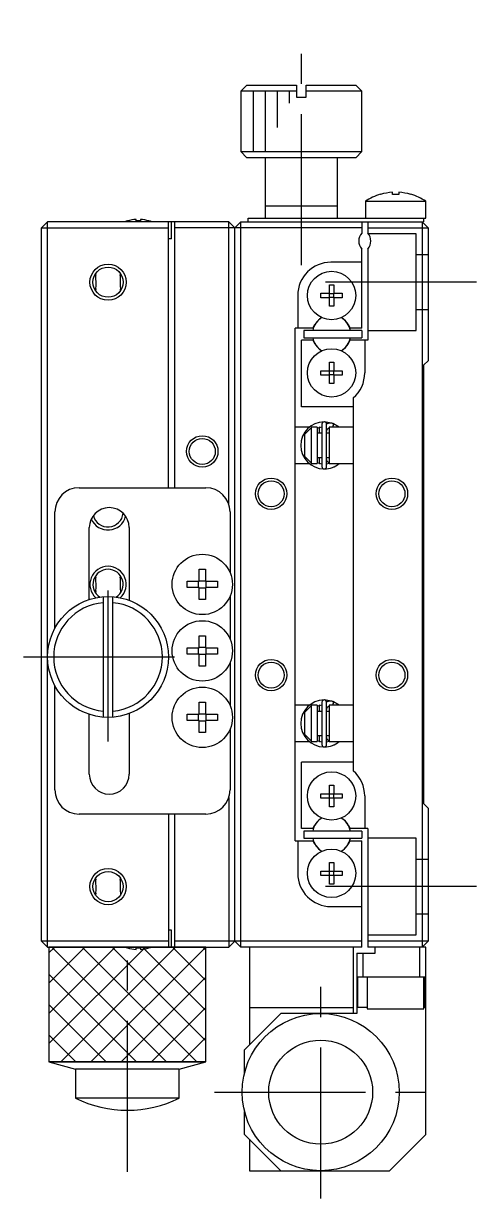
# Model space of a CAD drawing. Extents: x -27 to 394, y 3 to 263.
# Drawn here: x 232.5 to 270, y 103.6 to 200.8 of the extents above; entities that cross this region are included whole.
import ezdxf

# ---------------------------------------------------------------- set-up
doc = ezdxf.new("R2010")
doc.units = 0
doc.header["$LTSCALE"] = 10
doc.linetypes.add('CENTER', pattern=[2, 1.25, -0.25, 0.25, -0.25])
doc.linetypes.add('DASHED', pattern=[3.5, 2, -1.5])
doc.layers.get('0').update_dxf_attribs({"linetype": 'CONTINUOUS'})
doc.layers.add('CENTER', color=1, linetype='CENTER')

msp = doc.modelspace()

# ---------------------------------------------------------------- linework, layer by layer
at = {"color": 7, "linetype": 'CONTINUOUS'}
for p, q in [((251.016438, 195.660155), (250.516438, 195.160155)), ((251.016438, 195.660155), (255.116438, 195.660155)), ((255.116438, 195.660155), (255.116438, 194.660155)), ((255.916438, 195.660155), (260.016438, 195.660155)), ((255.916438, 194.660155), (255.916438, 195.660155)), ((260.516438, 195.160155), (260.016438, 195.660155)), ((255.116438, 195.160155), (250.516438, 195.160155)), ((250.516438, 195.160155), (250.516438, 190.160155)), ((255.116438, 194.660155), (255.916438, 194.660155)), ((260.516438, 195.160155), (255.916438, 195.160155)), ((260.516438, 190.160155), (260.516438, 195.160155)), ((250.516438, 190.160155), (251.016438, 189.660155)), ((250.516438, 190.160155), (260.516438, 190.160155)), ((260.016438, 189.660155), (251.016438, 189.660155)), ((252.516438, 189.660155), (252.516438, 184.660155)), ((258.516438, 184.660155), (258.516438, 189.660155)), ((260.016438, 189.660155), (260.516438, 190.160155)), ((262.057849, 186.622736), (262.054505, 186.629591)), ((263.056438, 186.622736), (263.056438, 186.795108)), ((263.576438, 186.795108), (263.576438, 186.622736)), ((264.578371, 186.629591), (264.575028, 186.622736)), ((258.516438, 185.660155), (252.516438, 185.660155)), ((260.816438, 186.051812), (265.816438, 186.051812)), ((260.816438, 186.051812), (260.816438, 184.660155)), ((263.576438, 186.622736), (263.056438, 186.622736)), ((265.816438, 184.660155), (265.816438, 186.051812)), ((234.016438, 183.860155), (234.516438, 184.360155)), ((234.016438, 124.860155), (234.016438, 183.860155)), ((234.016438, 183.860155), (244.516438, 183.860155)), ((249.516438, 184.360155), (234.516438, 184.360155)), ((234.516438, 124.360155), (234.516438, 184.360155)), ((241.130077, 184.429677), (241.127822, 184.434299)), ((241.836438, 184.429677), (241.836438, 184.550014)), ((242.196438, 184.429677), (241.836438, 184.429677)), ((242.196438, 184.550014), (242.196438, 184.429677)), ((242.905054, 184.434299), (242.9028, 184.429677)), ((244.516438, 162.360155), (244.516438, 184.360155)), ((244.766438, 182.960155), (244.766438, 184.360155)), ((245.016438, 184.360155), (245.016438, 162.360155)), ((260.516438, 183.860155), (245.016438, 183.860155)), ((249.516438, 184.360155), (250.016438, 183.860155)), ((249.516438, 160.984655), (249.516438, 184.360155)), ((250.516438, 184.360155), (250.016438, 183.860155)), ((250.016438, 124.860155), (250.016438, 183.860155)), ((250.516438, 184.360155), (265.616438, 184.360155)), ((250.516438, 124.360155), (250.516438, 184.360155)), ((251.116438, 184.360155), (251.116438, 184.660155)), ((251.116438, 184.660155), (265.816438, 184.660155)), ((260.516438, 184.360155), (260.516438, 183.421593)), ((261.016438, 184.360155), (261.016438, 183.421593)), ((261.016438, 183.860155), (266.016438, 183.860155)), ((265.516438, 184.360155), (266.016438, 183.860155)), ((265.516438, 184.360155), (265.516438, 124.360155)), ((265.616438, 184.660155), (265.616438, 184.360155)), ((266.016438, 183.860155), (266.016438, 172.860155)), ((244.766438, 182.960155), (244.516438, 182.960155)), ((260.516438, 175.560155), (260.516438, 182.098717)), ((261.016438, 182.098717), (261.016438, 174.560155)), ((260.516438, 181.010155), (257.966438, 181.010155)), ((238.472408, 180.047541), (238.498488, 179.933682)), ((240.529778, 179.905221), (240.560469, 180.047541)), ((257.836438, 179.146516), (258.196438, 179.146516)), ((257.836438, 178.440155), (257.836438, 179.146516)), ((258.196438, 179.146516), (258.196438, 178.440155)), ((238.503098, 178.815089), (238.472408, 178.672769)), ((240.560469, 178.672769), (240.534389, 178.786628)), ((255.216438, 178.260155), (255.216438, 175.560155)), ((257.130077, 178.080155), (257.130077, 178.440155)), ((257.130077, 178.440155), (257.836438, 178.440155)), ((257.836438, 178.080155), (257.130077, 178.080155)), ((257.846811, 178.429783), (257.836438, 178.440155)), ((257.846811, 178.090527), (257.836438, 178.080155)), ((257.836438, 177.373794), (257.836438, 178.080155)), ((257.846811, 178.429783), (258.186066, 178.429783)), ((257.846811, 178.090527), (257.846811, 178.429783)), ((258.186066, 178.090527), (257.846811, 178.090527)), ((258.186066, 178.429783), (258.196438, 178.440155)), ((258.186066, 178.429783), (258.186066, 178.090527)), ((258.186066, 178.090527), (258.196438, 178.080155)), ((258.196438, 178.440155), (258.9028, 178.440155)), ((258.196438, 178.080155), (258.196438, 177.373794)), ((258.9028, 178.080155), (258.196438, 178.080155)), ((258.9028, 178.440155), (258.9028, 178.080155)), ((258.196438, 177.373794), (257.836438, 177.373794)), ((255.016438, 133.160155), (255.016438, 175.560155)), ((256.465633, 175.560155), (255.016438, 175.560155)), ((255.716438, 175.360155), (255.716438, 174.760155)), ((260.516438, 175.360155), (255.716438, 175.360155)), ((256.465633, 175.560155), (256.615799, 175.82025)), ((259.417078, 175.82025), (259.567244, 175.560155)), ((260.516438, 175.560155), (259.567244, 175.560155)), ((260.516438, 175.360155), (260.516438, 174.760155)), ((255.516438, 169.060155), (255.516438, 174.560155)), ((256.465633, 174.560155), (255.516438, 174.560155)), ((255.716438, 174.760155), (260.516438, 174.760155)), ((256.465633, 174.560155), (256.615799, 174.30006)), ((259.417078, 174.30006), (259.567244, 174.560155)), ((261.016438, 174.560155), (259.567244, 174.560155)), ((260.766438, 174.560155), (260.766438, 171.860155)), ((257.836438, 172.746516), (258.196438, 172.746516)), ((257.836438, 172.040155), (257.836438, 172.746516)), ((258.196438, 172.746516), (258.196438, 172.040155)), ((265.666438, 172.510155), (266.016438, 172.860155)), ((265.666438, 136.210155), (265.666438, 172.510155)), ((257.130077, 171.680155), (257.130077, 172.040155)), ((257.130077, 172.040155), (257.836438, 172.040155)), ((257.836438, 171.680155), (257.130077, 171.680155)), ((257.846811, 172.029783), (257.836438, 172.040155)), ((257.846811, 171.690527), (257.836438, 171.680155)), ((257.836438, 170.973794), (257.836438, 171.680155)), ((257.846811, 172.029783), (258.186066, 172.029783)), ((257.846811, 171.690527), (257.846811, 172.029783)), ((258.186066, 171.690527), (257.846811, 171.690527)), ((258.186066, 172.029783), (258.196438, 172.040155)), ((258.186066, 172.029783), (258.186066, 171.690527)), ((258.186066, 171.690527), (258.196438, 171.680155)), ((258.196438, 172.040155), (258.9028, 172.040155)), ((258.196438, 171.680155), (258.196438, 170.973794)), ((258.9028, 171.680155), (258.196438, 171.680155)), ((258.9028, 172.040155), (258.9028, 171.680155)), ((258.196438, 170.973794), (257.836438, 170.973794)), ((259.816438, 169.781093), (259.816438, 138.939217)), ((259.816438, 169.060155), (255.516438, 169.060155)), ((256.18038, 167.360155), (255.016438, 167.360155)), ((255.816438, 166.780255), (256.316438, 167.309402)), ((256.816438, 167.360155), (256.316438, 167.360155)), ((256.316438, 167.360155), (256.316438, 164.360155)), ((256.816284, 167.295375), (257.221416, 167.403837)), ((256.816438, 167.360155), (256.816438, 164.360155)), ((257.016438, 167.360155), (257.004766, 167.360155)), ((257.016438, 166.860155), (257.016438, 167.360155)), ((257.221438, 167.610155), (257.221438, 164.110155)), ((258.13149, 167.66785), (257.444027, 167.803811)), ((257.617549, 167.637472), (257.609891, 167.63378)), ((257.611438, 164.110155), (257.611438, 167.610155)), ((257.648897, 167.6514), (257.617549, 167.637472)), ((257.680887, 167.663742), (257.648897, 167.6514)), ((257.662066, 167.178102), (257.670615, 167.190435)), ((257.670615, 167.190435), (257.67976, 167.202334)), ((257.67976, 167.202334), (257.689481, 167.213769)), ((257.713442, 167.674469), (257.680887, 167.663742)), ((257.689481, 167.213769), (257.699757, 167.22471)), ((257.699757, 167.22471), (257.710564, 167.235131)), ((257.710564, 167.235131), (257.721877, 167.245004)), ((257.746482, 167.683554), (257.713442, 167.674469)), ((257.721877, 167.245004), (257.73367, 167.254302)), ((257.73367, 167.254302), (257.745916, 167.263003)), ((257.745916, 167.263003), (257.758585, 167.271081)), ((257.779926, 167.690977), (257.746482, 167.683554)), ((257.758585, 167.271081), (257.771648, 167.278515)), ((257.771648, 167.278515), (257.785072, 167.285284)), ((257.813692, 167.696719), (257.779926, 167.690977)), ((257.785072, 167.285284), (257.798825, 167.291369)), ((257.798825, 167.291369), (257.812872, 167.296753)), ((257.812872, 167.296753), (257.816417, 167.297984)), ((257.847698, 167.700766), (257.813692, 167.696719)), ((259.816438, 167.360155), (257.816438, 167.360155)), ((257.816438, 167.360155), (257.816438, 164.360155)), ((257.881861, 167.703108), (257.847698, 167.700766)), ((257.916097, 167.70374), (257.881861, 167.703108)), ((257.950323, 167.702661), (257.916097, 167.70374)), ((257.984455, 167.699871), (257.950323, 167.702661)), ((258.01841, 167.695379), (257.984455, 167.699871)), ((258.052105, 167.689194), (258.01841, 167.695379)), ((258.085456, 167.681331), (258.052105, 167.689194)), ((258.0871, 167.371795), (258.080951, 167.360155)), ((258.118383, 167.671808), (258.085456, 167.681331)), ((258.093358, 167.384048), (258.0871, 167.371795)), ((258.190693, 167.642434), (258.091481, 167.360131)), ((258.099685, 167.396835), (258.093358, 167.384048)), ((258.106041, 167.410078), (258.099685, 167.396835)), ((258.112387, 167.423693), (258.106041, 167.410078)), ((258.118682, 167.437594), (258.112387, 167.423693)), ((258.150803, 167.660649), (258.118383, 167.671808)), ((258.124887, 167.451694), (258.118682, 167.437594)), ((258.130963, 167.465905), (258.124887, 167.451694)), ((258.136872, 167.480137), (258.130963, 167.465905)), ((258.142577, 167.4943), (258.136872, 167.480137)), ((258.148041, 167.508306), (258.142577, 167.4943)), ((258.153231, 167.522068), (258.148041, 167.508306)), ((258.180969, 167.648595), (258.150803, 167.660649)), ((258.158114, 167.535497), (258.153231, 167.522068)), ((258.16266, 167.548511), (258.158114, 167.535497)), ((258.166839, 167.561027), (258.16266, 167.548511)), ((258.170625, 167.572966), (258.166839, 167.561027)), ((258.173995, 167.584255), (258.170625, 167.572966)), ((258.176928, 167.594821), (258.173995, 167.584255)), ((258.179405, 167.604598), (258.176928, 167.594821)), ((258.18141, 167.613525), (258.179405, 167.604598)), ((258.179619, 167.64888), (258.181578, 167.648259)), ((258.65247, 167.360278), (258.180525, 167.647736)), ((258.182932, 167.621546), (258.18141, 167.613525)), ((258.181578, 167.648259), (258.183052, 167.646513)), ((258.183959, 167.628611), (258.182932, 167.621546)), ((258.183052, 167.646513), (258.184032, 167.643654)), ((258.184487, 167.634675), (258.183959, 167.628611)), ((258.184032, 167.643654), (258.184511, 167.6397)), ((258.184511, 167.6397), (258.184487, 167.634675)), ((258.189626, 167.643818), (258.190693, 167.642434)), ((255.816438, 164.940055), (255.816438, 166.780255)), ((257.221438, 166.860155), (256.816438, 166.860155)), ((257.611438, 167.008656), (257.611772, 167.022881)), ((257.816438, 166.860155), (257.611438, 166.860155)), ((257.611772, 167.022881), (257.612832, 167.037861)), ((257.612832, 167.037861), (257.614616, 167.05277)), ((257.614616, 167.05277), (257.617119, 167.067574)), ((257.617119, 167.067574), (257.620336, 167.082237)), ((257.620336, 167.082237), (257.624261, 167.096726)), ((257.624261, 167.096726), (257.628883, 167.111005)), ((257.628883, 167.111005), (257.634194, 167.125042)), ((257.634194, 167.125042), (257.640182, 167.138802)), ((257.640182, 167.138802), (257.646833, 167.152254)), ((257.646833, 167.152254), (257.654133, 167.165364)), ((257.654133, 167.165364), (257.662066, 167.178102)), ((255.016438, 164.360155), (256.180014, 164.360155)), ((256.316438, 164.418154), (255.816438, 164.9473)), ((256.316438, 164.360155), (256.816438, 164.360155)), ((257.221383, 164.316789), (256.816278, 164.424601)), ((256.816438, 164.860155), (257.221438, 164.860155)), ((257.004601, 164.360155), (257.016438, 164.360155)), ((257.016438, 164.360155), (257.016438, 164.860155)), ((257.611438, 164.860155), (257.816438, 164.860155)), ((257.611514, 164.70496), (257.611438, 164.711654)), ((257.828247, 164.359042), (257.611481, 164.316466)), ((257.61221, 164.689955), (257.611514, 164.70496)), ((257.613632, 164.674999), (257.61221, 164.689955)), ((257.615777, 164.660128), (257.613632, 164.674999)), ((257.618641, 164.645376), (257.615777, 164.660128)), ((257.622218, 164.630777), (257.618641, 164.645376)), ((257.626501, 164.616368), (257.622218, 164.630777)), ((257.631481, 164.602181), (257.626501, 164.616368)), ((257.637148, 164.588252), (257.631481, 164.602181)), ((257.643489, 164.574613), (257.637148, 164.588252)), ((257.65049, 164.561298), (257.643489, 164.574613)), ((257.658138, 164.548341), (257.65049, 164.561298)), ((257.666415, 164.535772), (257.658138, 164.548341)), ((257.675303, 164.523623), (257.666415, 164.535772)), ((257.684781, 164.511927), (257.675303, 164.523623)), ((257.69483, 164.500711), (257.684781, 164.511927)), ((257.705425, 164.490006), (257.69483, 164.500711)), ((257.716542, 164.479839), (257.705425, 164.490006)), ((257.728154, 164.470238), (257.716542, 164.479839)), ((257.740235, 164.461229), (257.728154, 164.470238)), ((257.752756, 164.452835), (257.740235, 164.461229)), ((257.765685, 164.445081), (257.752756, 164.452835)), ((257.77899, 164.437988), (257.765685, 164.445081)), ((257.792639, 164.431575), (257.77899, 164.437988)), ((257.806597, 164.425862), (257.792639, 164.431575)), ((257.816413, 164.422328), (257.806597, 164.425862)), ((257.816438, 164.360155), (259.816438, 164.360155)), ((258.122234, 164.049563), (258.138643, 164.055263)), ((258.138954, 164.054546), (258.198681, 164.080446)), ((258.177076, 164.071959), (258.179619, 164.07143)), ((258.179619, 164.07143), (258.179299, 164.072194)), ((258.180969, 164.071715), (258.179619, 164.07143)), ((258.181699, 164.072138), (258.180969, 164.071715)), ((237.116438, 162.360155), (247.616438, 162.360155)), ((235.116438, 150.735023), (235.116438, 160.360155)), ((249.616438, 160.360155), (249.616438, 155.339951)), ((237.966438, 153.113838), (237.966438, 159.060155)), ((241.266438, 159.060155), (241.266438, 153.043904)), ((247.056438, 155.618745), (247.576438, 155.618745)), ((247.056438, 154.620155), (247.056438, 155.618745)), ((247.576438, 155.618745), (247.576438, 154.620155)), ((238.472408, 155.047541), (238.498488, 154.933682)), ((240.529768, 154.905158), (240.560469, 155.047541)), ((246.057849, 154.620155), (247.056438, 154.620155)), ((246.057849, 154.100155), (246.057849, 154.620155)), ((247.015063, 154.100155), (247.015063, 154.620155)), ((247.056438, 154.66153), (247.576438, 154.66153)), ((247.576438, 154.620155), (248.575028, 154.620155)), ((247.617813, 154.620155), (247.617813, 154.100155)), ((248.575028, 154.620155), (248.575028, 154.100155)), ((238.503098, 153.815089), (238.472408, 153.672769)), ((247.056438, 154.100155), (246.057849, 154.100155)), ((247.056438, 153.101566), (247.056438, 154.100155)), ((247.576438, 154.05878), (247.056438, 154.05878)), ((247.576438, 154.100155), (247.576438, 153.101566)), ((248.575028, 154.100155), (247.576438, 154.100155)), ((239.116438, 153.344129), (239.116438, 143.376181)), ((239.916438, 143.376181), (239.916438, 153.344129)), ((247.576438, 153.101566), (247.056438, 153.101566)), ((249.616438, 153.380359), (249.616438, 149.839951)), ((247.056438, 150.118745), (247.576438, 150.118745)), ((247.056438, 149.120155), (247.056438, 150.118745)), ((247.576438, 150.118745), (247.576438, 149.120155)), ((246.057849, 149.120155), (247.056438, 149.120155)), ((246.057849, 148.600155), (246.057849, 149.120155)), ((247.015063, 148.600155), (247.015063, 149.120155)), ((247.056438, 149.16153), (247.576438, 149.16153)), ((247.576438, 149.120155), (248.575028, 149.120155)), ((247.617813, 149.120155), (247.617813, 148.600155)), ((248.575028, 149.120155), (248.575028, 148.600155)), ((247.056438, 148.600155), (246.057849, 148.600155)), ((247.056438, 147.601566), (247.056438, 148.600155)), ((247.576438, 148.55878), (247.056438, 148.55878)), ((247.576438, 148.600155), (247.576438, 147.601566)), ((248.575028, 148.600155), (247.576438, 148.600155)), ((249.616438, 147.880359), (249.616438, 144.339951)), ((247.576438, 147.601566), (247.056438, 147.601566)), ((235.116438, 137.360155), (235.116438, 145.985287)), ((247.056438, 144.618745), (247.576438, 144.618745)), ((247.056438, 143.620155), (247.056438, 144.618745)), ((247.576438, 144.618745), (247.576438, 143.620155)), ((256.18038, 144.360155), (255.016438, 144.360155)), ((255.816438, 143.780255), (256.316438, 144.309402)), ((256.816438, 144.360155), (256.316438, 144.360155)), ((256.316438, 144.360155), (256.316438, 141.360155)), ((256.816284, 144.295375), (257.221416, 144.403837)), ((256.816438, 144.360155), (256.816438, 141.360155)), ((257.221438, 143.860155), (256.816438, 143.860155)), ((257.016438, 144.360155), (257.004766, 144.360155)), ((257.016438, 143.860155), (257.016438, 144.360155)), ((257.221438, 144.610155), (257.221438, 141.110155)), ((258.13149, 144.66785), (257.444027, 144.803811)), ((257.617549, 144.637472), (257.609891, 144.63378)), ((257.611438, 141.110155), (257.611438, 144.610155)), ((257.611438, 144.008656), (257.611772, 144.022881)), ((257.816438, 143.860155), (257.611438, 143.860155)), ((257.611772, 144.022881), (257.612832, 144.037861)), ((257.612832, 144.037861), (257.614616, 144.05277)), ((257.614616, 144.05277), (257.617119, 144.067574)), ((257.617119, 144.067574), (257.620336, 144.082237)), ((257.648897, 144.6514), (257.617549, 144.637472)), ((257.620336, 144.082237), (257.624261, 144.096726)), ((257.624261, 144.096726), (257.628883, 144.111005)), ((257.628883, 144.111005), (257.634194, 144.125042)), ((257.634194, 144.125042), (257.640182, 144.138802)), ((257.640182, 144.138802), (257.646833, 144.152254)), ((257.646833, 144.152254), (257.654133, 144.165364)), ((257.680887, 144.663742), (257.648897, 144.6514)), ((257.654133, 144.165364), (257.662066, 144.178102)), ((257.662066, 144.178102), (257.670615, 144.190435)), ((257.670615, 144.190435), (257.67976, 144.202334)), ((257.67976, 144.202334), (257.689481, 144.213769)), ((257.713442, 144.674469), (257.680887, 144.663742)), ((257.689481, 144.213769), (257.699757, 144.22471)), ((257.699757, 144.22471), (257.710564, 144.235131)), ((257.710564, 144.235131), (257.721877, 144.245004)), ((257.746482, 144.683554), (257.713442, 144.674469)), ((257.721877, 144.245004), (257.73367, 144.254302)), ((257.73367, 144.254302), (257.745916, 144.263003)), ((257.745916, 144.263003), (257.758585, 144.271081)), ((257.779926, 144.690977), (257.746482, 144.683554)), ((257.758585, 144.271081), (257.771648, 144.278515)), ((257.771648, 144.278515), (257.785072, 144.285284)), ((257.813692, 144.696719), (257.779926, 144.690977)), ((257.785072, 144.285284), (257.798825, 144.291369)), ((257.798825, 144.291369), (257.812872, 144.296753)), ((257.812872, 144.296753), (257.816417, 144.297984)), ((257.847698, 144.700766), (257.813692, 144.696719)), ((259.816438, 144.360155), (257.816438, 144.360155)), ((257.816438, 144.360155), (257.816438, 141.360155)), ((257.881861, 144.703108), (257.847698, 144.700766)), ((257.916097, 144.70374), (257.881861, 144.703108)), ((257.950323, 144.702661), (257.916097, 144.70374)), ((257.984455, 144.699871), (257.950323, 144.702661)), ((258.01841, 144.695379), (257.984455, 144.699871)), ((258.052105, 144.689194), (258.01841, 144.695379)), ((258.085456, 144.681331), (258.052105, 144.689194)), ((258.0871, 144.371795), (258.080951, 144.360155)), ((258.118383, 144.671808), (258.085456, 144.681331)), ((258.093358, 144.384048), (258.0871, 144.371795)), ((258.189626, 144.643818), (258.091481, 144.360131)), ((258.099685, 144.396835), (258.093358, 144.384048)), ((258.106041, 144.410078), (258.099685, 144.396835)), ((258.112387, 144.423693), (258.106041, 144.410078)), ((258.118682, 144.437594), (258.112387, 144.423693)), ((258.150803, 144.660649), (258.118383, 144.671808)), ((258.124887, 144.451694), (258.118682, 144.437594)), ((258.130963, 144.465905), (258.124887, 144.451694)), ((258.136872, 144.480137), (258.130963, 144.465905)), ((258.142577, 144.4943), (258.136872, 144.480137)), ((258.148041, 144.508306), (258.142577, 144.4943)), ((258.153231, 144.522068), (258.148041, 144.508306)), ((258.180969, 144.648595), (258.150803, 144.660649)), ((258.158114, 144.535497), (258.153231, 144.522068)), ((258.16266, 144.548511), (258.158114, 144.535497)), ((258.166839, 144.561027), (258.16266, 144.548511)), ((258.170625, 144.572966), (258.166839, 144.561027)), ((258.173995, 144.584255), (258.170625, 144.572966)), ((258.176928, 144.594821), (258.173995, 144.584255)), ((258.179405, 144.604598), (258.176928, 144.594821)), ((258.18141, 144.613525), (258.179405, 144.604598)), ((258.179619, 144.64888), (258.181578, 144.648259)), ((258.65247, 144.360278), (258.180525, 144.647736)), ((258.182932, 144.621546), (258.18141, 144.613525)), ((258.181578, 144.648259), (258.183052, 144.646513)), ((258.183959, 144.628611), (258.182932, 144.621546)), ((258.183052, 144.646513), (258.184032, 144.643654)), ((258.184487, 144.634675), (258.183959, 144.628611)), ((258.184032, 144.643654), (258.184511, 144.6397)), ((258.184511, 144.6397), (258.184487, 144.634675)), ((258.209831, 144.634919), (258.19014, 144.643584)), ((237.966438, 138.660155), (237.966438, 143.606472)), ((241.266438, 143.676407), (241.266438, 138.660155)), ((246.057849, 143.620155), (247.056438, 143.620155)), ((246.057849, 143.100155), (246.057849, 143.620155)), ((247.056438, 143.100155), (246.057849, 143.100155)), ((247.015063, 143.100155), (247.015063, 143.620155)), ((247.056438, 143.66153), (247.576438, 143.66153)), ((247.056438, 142.101566), (247.056438, 143.100155)), ((247.576438, 143.05878), (247.056438, 143.05878)), ((247.576438, 143.620155), (248.575028, 143.620155)), ((247.576438, 143.100155), (247.576438, 142.101566)), ((248.575028, 143.100155), (247.576438, 143.100155)), ((247.617813, 143.620155), (247.617813, 143.100155)), ((248.575028, 143.620155), (248.575028, 143.100155)), ((255.816438, 141.940055), (255.816438, 143.780255)), ((247.576438, 142.101566), (247.056438, 142.101566)), ((249.616438, 142.380359), (249.616438, 137.360155)), ((256.316438, 141.418154), (255.816438, 141.9473)), ((255.016438, 141.360155), (256.180014, 141.360155)), ((256.316438, 141.360155), (256.816438, 141.360155)), ((257.221383, 141.316789), (256.816278, 141.424601)), ((256.816438, 141.860155), (257.221438, 141.860155)), ((257.004601, 141.360155), (257.016438, 141.360155)), ((257.016438, 141.360155), (257.016438, 141.860155)), ((257.611438, 141.860155), (257.816438, 141.860155)), ((257.611514, 141.70496), (257.611438, 141.711654)), ((257.828247, 141.359042), (257.611481, 141.316466)), ((257.61221, 141.689955), (257.611514, 141.70496)), ((257.613632, 141.674999), (257.61221, 141.689955)), ((257.615777, 141.660128), (257.613632, 141.674999)), ((257.618641, 141.645376), (257.615777, 141.660128)), ((257.622218, 141.630777), (257.618641, 141.645376)), ((257.626501, 141.616368), (257.622218, 141.630777)), ((257.631481, 141.602181), (257.626501, 141.616368)), ((257.637148, 141.588252), (257.631481, 141.602181)), ((257.643489, 141.574613), (257.637148, 141.588252)), ((257.65049, 141.561298), (257.643489, 141.574613)), ((257.658138, 141.548341), (257.65049, 141.561298)), ((257.666415, 141.535772), (257.658138, 141.548341)), ((257.675303, 141.523623), (257.666415, 141.535772)), ((257.684781, 141.511927), (257.675303, 141.523623)), ((257.69483, 141.500711), (257.684781, 141.511927)), ((257.705425, 141.490006), (257.69483, 141.500711)), ((257.716542, 141.479839), (257.705425, 141.490006)), ((257.728154, 141.470238), (257.716542, 141.479839)), ((257.740235, 141.461229), (257.728154, 141.470238)), ((257.752756, 141.452835), (257.740235, 141.461229)), ((257.765685, 141.445081), (257.752756, 141.452835)), ((257.77899, 141.437988), (257.765685, 141.445081)), ((257.792639, 141.431575), (257.77899, 141.437988)), ((257.806597, 141.425862), (257.792639, 141.431575)), ((257.816413, 141.422328), (257.806597, 141.425862)), ((257.816438, 141.360155), (259.816438, 141.360155)), ((258.122234, 141.049563), (258.138643, 141.055263)), ((258.139035, 141.054369), (258.213533, 141.087053)), ((258.177076, 141.071959), (258.179619, 141.07143)), ((258.179619, 141.07143), (258.179299, 141.072194)), ((258.180969, 141.071715), (258.179619, 141.07143)), ((258.181699, 141.072138), (258.180969, 141.071715)), ((255.516438, 134.160155), (255.516438, 139.660155)), ((259.816438, 139.660155), (255.516438, 139.660155)), ((257.836438, 137.746516), (258.196438, 137.746516)), ((257.836438, 137.040155), (257.836438, 137.746516)), ((258.196438, 137.746516), (258.196438, 137.040155)), ((249.516438, 136.735655), (249.516438, 124.360155)), ((257.130077, 136.680155), (257.130077, 137.040155)), ((257.130077, 137.040155), (257.836438, 137.040155)), ((257.836438, 136.680155), (257.130077, 136.680155)), ((257.846811, 137.029783), (257.836438, 137.040155)), ((257.846811, 136.690527), (257.836438, 136.680155)), ((257.836438, 135.973794), (257.836438, 136.680155)), ((257.846811, 136.690527), (257.846811, 137.029783)), ((257.846811, 137.029783), (258.186066, 137.029783)), ((258.186066, 136.690527), (257.846811, 136.690527)), ((258.186066, 137.029783), (258.196438, 137.040155)), ((258.186066, 137.029783), (258.186066, 136.690527)), ((258.186066, 136.690527), (258.196438, 136.680155)), ((258.196438, 137.040155), (258.9028, 137.040155)), ((258.196438, 136.680155), (258.196438, 135.973794)), ((258.9028, 136.680155), (258.196438, 136.680155)), ((258.9028, 137.040155), (258.9028, 136.680155)), ((260.766438, 136.860155), (260.766438, 134.160155)), ((266.016438, 135.860155), (265.666438, 136.210155)), ((247.616438, 135.360155), (237.116438, 135.360155)), ((244.516438, 135.360155), (244.516438, 124.360155)), ((245.016438, 135.360155), (245.016438, 124.360155)), ((258.196438, 135.973794), (257.836438, 135.973794)), ((266.016438, 135.860155), (266.016438, 124.860155)), ((256.465633, 134.160155), (255.516438, 134.160155)), ((256.465633, 134.160155), (256.615799, 134.42025)), ((259.417078, 134.42025), (259.567244, 134.160155)), ((261.016438, 134.160155), (259.567244, 134.160155)), ((261.016438, 134.160155), (261.016438, 124.360155)), ((255.716438, 133.960155), (255.716438, 133.360155)), ((260.516438, 133.960155), (255.716438, 133.960155)), ((255.716438, 133.360155), (260.516438, 133.360155)), ((260.516438, 133.960155), (260.516438, 133.360155)), ((255.016438, 133.160155), (256.465633, 133.160155)), ((255.216438, 133.160155), (255.216438, 130.460155)), ((256.465633, 133.160155), (256.615799, 132.90006)), ((259.417078, 132.90006), (259.567244, 133.160155)), ((259.567244, 133.160155), (260.516438, 133.160155)), ((260.516438, 124.360155), (260.516438, 133.160155)), ((257.836438, 131.346516), (258.196438, 131.346516)), ((257.836438, 130.640155), (257.836438, 131.346516)), ((258.196438, 131.346516), (258.196438, 130.640155)), ((257.130077, 130.280155), (257.130077, 130.640155)), ((257.130077, 130.640155), (257.836438, 130.640155)), ((257.836438, 130.280155), (257.130077, 130.280155)), ((257.846811, 130.629783), (257.836438, 130.640155)), ((257.846811, 130.290527), (257.836438, 130.280155)), ((257.836438, 129.573794), (257.836438, 130.280155)), ((257.846811, 130.629783), (258.186066, 130.629783)), ((257.846811, 130.290527), (257.846811, 130.629783)), ((258.186066, 130.290527), (257.846811, 130.290527)), ((258.186066, 130.629783), (258.196438, 130.640155)), ((258.186066, 130.629783), (258.186066, 130.290527)), ((258.186066, 130.290527), (258.196438, 130.280155)), ((258.196438, 130.640155), (258.9028, 130.640155)), ((258.196438, 130.280155), (258.196438, 129.573794)), ((258.9028, 130.280155), (258.196438, 130.280155)), ((258.9028, 130.640155), (258.9028, 130.280155)), ((238.472408, 130.047541), (238.498488, 129.933682)), ((240.529768, 129.905158), (240.560469, 130.047541)), ((258.196438, 129.573794), (257.836438, 129.573794)), ((238.503098, 128.815089), (238.472408, 128.672769)), ((257.966438, 127.710155), (260.516438, 127.710155)), ((244.766438, 125.760155), (244.516438, 125.760155)), ((244.766438, 124.360155), (244.766438, 125.760155)), ((234.516438, 124.360155), (234.016438, 124.860155)), ((244.516438, 124.860155), (234.016438, 124.860155)), ((260.516438, 124.860155), (245.016438, 124.860155)), ((249.516438, 124.360155), (250.016438, 124.860155)), ((250.516438, 124.360155), (250.016438, 124.860155)), ((266.016438, 124.860155), (261.016438, 124.860155)), ((266.016438, 124.860155), (265.516438, 124.360155)), ((234.516438, 124.360155), (249.516438, 124.360155)), ((234.616439, 124.360155), (234.616439, 114.860148)), ((247.616437, 124.360155), (234.616439, 124.360155)), ((234.616439, 124.360155), (234.616439, 114.860148)), ((241.127822, 124.286011), (241.130077, 124.290633)), ((241.836438, 124.290633), (242.196438, 124.290633)), ((241.836438, 124.170296), (241.836438, 124.290633)), ((242.196438, 124.290633), (242.196438, 124.170296)), ((242.9028, 124.290633), (242.905054, 124.286011)), ((247.616437, 114.860148), (247.616437, 124.360155)), ((247.616437, 114.860148), (247.616437, 124.360155)), ((260.516438, 124.360155), (250.516438, 124.360155)), ((251.216438, 124.360155), (251.216438, 116.260155)), ((259.816438, 124.360155), (259.816438, 118.860155)), ((260.116438, 123.860155), (260.116438, 118.860155)), ((260.116438, 123.860155), (261.616438, 123.860155)), ((260.616438, 123.860155), (260.616438, 121.860155)), ((265.816438, 124.360155), (261.016438, 124.360155)), ((261.616438, 123.860155), (261.616438, 124.360155)), ((265.316438, 121.860155), (265.316438, 124.360155)), ((265.816438, 108.860155), (265.816438, 124.360155)), ((265.816438, 121.860155), (260.116438, 121.860155)), ((260.156702, 121.860155), (260.156702, 119.360155)), ((260.966438, 121.860155), (260.966438, 119.260155)), ((265.666438, 119.260155), (265.666438, 121.860155)), ((265.74726, 119.360155), (265.74726, 121.860155)), ((253.816438, 118.860155), (250.816438, 115.860155)), ((251.216438, 119.360155), (259.816438, 119.360155)), ((260.116438, 118.860155), (253.816438, 118.860155)), ((260.966438, 119.360155), (260.116438, 119.360155)), ((260.966438, 119.260155), (265.666438, 119.260155)), ((265.816438, 119.360155), (265.666438, 119.360155)), ((250.816438, 113.960151), (250.816438, 115.860155)), ((247.616437, 114.860148), (234.616439, 114.860148)), ((234.616439, 114.860148), (236.816438, 114.27066)), ((234.616439, 114.860148), (247.616437, 114.860148)), ((245.416438, 114.27066), (247.616437, 114.860148)), ((245.416438, 114.27066), (236.816438, 114.27066)), ((236.816438, 114.27066), (236.816438, 111.860149)), ((245.416438, 111.860149), (245.416438, 114.27066)), ((245.416438, 111.860149), (236.816438, 111.860149)), ((250.816438, 108.860155), (250.816438, 110.760159)), ((250.816438, 108.860155), (253.816438, 105.860155)), ((251.216438, 108.460155), (251.216438, 105.860155)), ((262.816438, 105.860155), (265.816438, 108.860155)), ((251.216438, 105.860155), (262.816438, 105.860155))]:
    msp.add_line(p, q, dxfattribs=at)
at = {"color": 3, "linetype": 'CONTINUOUS'}
for p, q in [((251.516438, 195.160155), (251.516438, 190.160155)), ((252.516438, 195.160155), (252.516438, 190.160155)), ((253.516438, 195.160155), (253.516438, 192.160155)), ((254.516438, 195.160155), (254.516438, 194.160155)), ((234.616439, 123.872723), (235.103872, 124.360155)), ((234.616439, 121.372723), (237.603872, 124.360155)), ((234.616439, 118.872723), (240.103872, 124.360155)), ((234.616439, 116.372723), (242.603872, 124.360155)), ((234.863252, 124.360155), (244.363259, 114.860148)), ((235.603865, 114.860148), (245.103872, 124.360155)), ((237.363252, 124.360155), (246.863259, 114.860148)), ((238.103865, 114.860148), (247.603872, 124.360155)), ((239.863252, 124.360155), (247.616437, 116.606969)), ((242.363252, 124.360155), (247.616437, 119.106969)), ((244.863252, 124.360155), (247.616437, 121.606969)), ((247.363252, 124.360155), (247.616437, 124.106969)), ((234.616439, 122.106967), (241.863259, 114.860148)), ((240.603865, 114.860148), (247.616437, 121.872721)), ((234.616439, 119.606967), (239.363259, 114.860148)), ((243.103865, 114.860148), (247.616437, 119.372721)), ((234.616439, 117.106967), (236.863259, 114.860148)), ((245.603865, 114.860148), (247.616437, 116.872721))]:
    msp.add_line(p, q, dxfattribs=at)
at = {"color": 3, "linetype": 'DASHED'}
for p, q in [((265.016438, 183.360155), (261.066826, 183.360155)), ((265.016438, 175.360155), (265.016438, 183.360155)), ((266.016438, 181.610155), (265.016438, 181.610155)), ((265.016438, 177.110155), (266.016438, 177.110155)), ((261.016438, 175.360155), (265.016438, 175.360155)), ((265.016438, 133.360155), (261.016438, 133.360155)), ((265.016438, 125.360155), (265.016438, 133.360155)), ((266.016438, 131.610155), (265.016438, 131.610155)), ((265.016438, 127.110155), (266.016438, 127.110155)), ((261.016438, 125.360155), (265.016438, 125.360155))]:
    msp.add_line(p, q, dxfattribs=at)
at = {"color": 3, "linetype": 'CONTINUOUS'}
for centre, radius in [((239.516438, 179.360155), 1.5), ((247.316438, 165.360155), 1.3), ((253.016438, 161.860155), 1.3), ((263.016438, 161.860155), 1.3), ((253.016438, 146.860155), 1.3), ((263.016438, 146.860155), 1.3), ((239.516438, 129.360155), 1.5)]:
    msp.add_circle(centre, radius, dxfattribs=at)
at = {"color": 7, "linetype": 'CONTINUOUS'}
for centre, radius in [((239.516438, 179.360155), 1.25), ((258.016438, 178.260155), 2), ((258.016438, 171.860155), 2), ((247.316438, 165.360155), 1.075), ((253.016438, 161.860155), 1.075), ((263.016438, 161.860155), 1.075), ((247.316438, 154.360155), 2.5), ((239.516438, 148.360155), 5), ((247.316438, 148.860155), 2.5), ((253.016438, 146.860155), 1.075), ((263.016438, 146.860155), 1.075), ((247.316438, 143.360155), 2.5), ((258.016438, 136.860155), 2), ((258.016438, 130.460155), 2), ((239.516438, 129.360155), 1.25), ((257.116438, 112.360155), 6.499999), ((257.116438, 112.360155), 4.3)]:
    msp.add_circle(centre, radius, dxfattribs=at)
for centre, radius, start, end in [((263.316438, 182.310155), 4.5, 106.285843, 123.748989), ((263.316438, 182.310155), 4.492483, 93.317816, 106.26943), ((263.316438, 182.310155), 4.492483, 73.73057, 86.682184), ((263.316438, 182.310155), 4.5, 56.251011, 73.714157), ((242.016438, 181.360155), 3.2, 106.122533, 110.364135), ((242.016438, 181.360155), 3.194933, 93.229709, 106.106712), ((242.016438, 181.360155), 3.194933, 73.893288, 86.770291), ((242.016438, 181.360155), 3.2, 69.635865, 73.877467), ((261.266438, 182.760155), 1, 138.590378, 221.409622), ((260.266438, 182.760155), 1, 318.590378, 41.409622), ((257.966438, 178.260155), 2.75, 90, 180), ((232.396635, 179.349229), 6.129779, 355.00099171, 5.47126593), ((246.636241, 179.371087), 6.129779, 175.00104293, 185.47131716), ((258.016438, 175.060154), 1.5875, 120.433182, 169.10691), ((258.131343, 174.94525), 1.75, 121.881533, 150), ((258.016438, 175.060154), 1.5875, 10.89309, 59.566818), ((257.901534, 174.94525), 1.75, 30, 58.118467), ((258.016438, 175.060154), 1.5875, 190.893016, 239.566737), ((258.131343, 175.17506), 1.75, 210, 238.118467), ((258.016438, 175.060154), 1.5875, 300.433263, 349.106984), ((257.901534, 175.17506), 1.75, 301.881533, 330), ((258.016438, 171.860155), 2.75, 310.885193, 0), ((257.41639, 165.8602), 1.943868, 90.672315, 269.257985), ((257.416438, 167.610155), 0.195, 0, 180), ((257.414726, 165.865227), 1.94898, 270.774434, 309.429122), ((257.416438, 164.110155), 0.195, 180, 0), ((237.116438, 160.360155), 2, 90, 180), ((247.616438, 160.360155), 2, 0, 90), ((239.616438, 159.060155), 1.65, 0, 180), ((239.516438, 160.360155), 1.25, 193.934541, 354.86287), ((239.516438, 154.360155), 1.25, 303.12294, 236.87706), ((232.396635, 154.349229), 6.129779, 355.00099171, 5.47126593), ((245.559294, 154.413876), 5.053463, 174.42106463, 188.43302443), ((239.516438, 148.360155), 4.5, 95.099689, 264.900311), ((239.516438, 148.360155), 4.5, 275.099689, 84.900311), ((257.41639, 142.8602), 1.943868, 90.672315, 269.257985), ((257.416438, 144.610155), 0.195, 0, 180), ((257.416438, 141.110155), 0.195, 180, 0), ((257.414726, 142.865227), 1.94898, 270.774434, 309.429122), ((239.616438, 138.660155), 1.65, 180, 0), ((258.016438, 136.860155), 2.75, 0, 49.114807), ((237.116438, 137.360155), 2, 180, 270), ((247.616438, 137.360155), 2, 270, 0), ((258.016438, 133.660154), 1.5875, 120.433182, 169.10691), ((258.131343, 133.54525), 1.75, 121.881533, 150), ((258.016438, 133.660154), 1.5875, 10.89309, 59.566818), ((257.901534, 133.54525), 1.75, 30, 58.118467), ((258.016438, 133.660154), 1.5875, 190.893016, 239.566737), ((258.016438, 133.660154), 1.5875, 300.433263, 349.106984), ((258.131343, 133.77506), 1.75, 210, 238.118467), ((257.901534, 133.77506), 1.75, 301.881533, 330), ((257.966438, 130.460155), 2.75, 180, 270), ((232.396635, 129.349229), 6.129779, 355.00099171, 5.47126593), ((245.559294, 129.413876), 5.053463, 174.42106463, 188.43302443), ((242.016438, 127.360155), 3.2, 249.635865, 253.877467), ((242.016438, 127.360155), 3.194933, 253.893288, 266.770291), ((242.016438, 127.360155), 3.194933, 273.229709, 286.106712), ((242.016438, 127.360155), 3.2, 286.122533, 290.364135), ((241.116438, 120.605149), 9.745001, 243.816209, 296.183791)]:
    msp.add_arc(centre, radius, start, end, dxfattribs=at)
at = {"color": 3, "linetype": 'CONTINUOUS'}
for centre, start, end in [((239.516438, 160.360155), 202.688088, 346.109323), ((239.516438, 154.360155), 312.598813, 227.401187)]:
    msp.add_arc(centre, 1.5, start, end, dxfattribs=at)
at = {"layer": 'CENTER', "color": 1, "linetype": 'CENTER'}
for p, q in [((255.516438, 180.760155), (255.516438, 200.760155)), ((270.016438, 179.360155), (255.016438, 179.360155)), ((239.516438, 141.360155), (239.516438, 155.360155)), ((232.516438, 148.360155), (246.516438, 148.360155)), ((270.016438, 129.360155), (255.016438, 129.360155)), ((241.116438, 105.760155), (241.116438, 125.760155)), ((257.116438, 103.560156), (257.116438, 121.160154)), ((248.31644, 112.360155), (265.916437, 112.360155))]:
    msp.add_line(p, q, dxfattribs=at)

doc.saveas('drawing.dxf')
